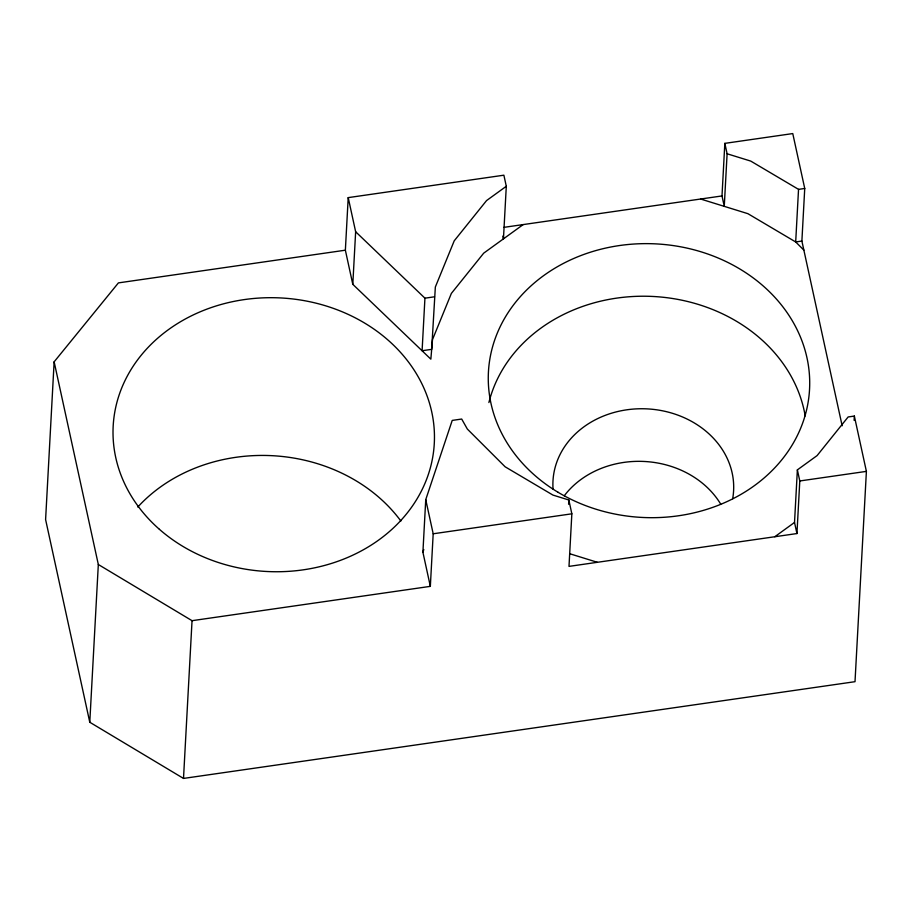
<?xml version="1.0" encoding="UTF-8"?>
<svg xmlns="http://www.w3.org/2000/svg" width="912" height="912" viewBox="0 0 912 912"><rect width="100%" height="100%" fill="white"/><g stroke="black" fill="none" stroke-linecap="round" stroke-linejoin="round"><path stroke-width="1.37" d="M54.139 361.825L45.6 519.566L89.775 722.247L183.506 778.426L855.011 681.686L866.4 471.379L854.35 416.066L848.137 416.966L817.118 455.578L797.373 469.874L794.523 522.451L796.94 533.554L568.997 566.386L571.847 513.809L568.837 500.004L552.911 495.068L505.134 466.796L467.354 429.062L461.689 419.041L452.227 420.409L425.744 499.651L422.906 552.239L430.339 586.359L192.044 620.684L98.325 564.505L54.139 361.825L118.412 282.891L345.363 250.196L348.213 197.619L503.88 175.195L506.297 186.287L503.447 238.864L502.843 236.094M89.775 722.247L98.325 564.505M183.506 778.426L192.044 620.684M523.192 224.58L483.702 253.16L451.372 293.402L432.505 339.595L430.852 359.168L352.796 284.316L355.646 231.739L348.213 197.619M355.646 231.739L424.935 298.178L422.096 350.732L431.684 349.353L435.343 287.018L454.222 240.825L486.552 200.583L506.297 186.287M430.339 586.359L433.189 533.782L425.744 499.651M568.609 504.268L568.837 500.004M724.835 143.366L727.103 153.775L724.265 206.351L721.996 195.943L724.835 143.366L792.767 133.574L804.737 188.476L801.887 241.053L842.152 425.779M727.103 153.775L750.758 161.093L798.536 189.365L795.686 241.954L803.86 250.116M796.94 533.554L799.79 480.966L797.373 469.874M854.111 420.318L854.35 416.066M422.906 552.239L423.795 549.548M774.778 536.746L794.523 522.451M503.8 227.373L721.996 195.943M798.536 189.365L804.737 188.476M801.887 241.053L795.686 241.954L747.908 213.682L700.61 199.021M424.935 298.178L434.522 296.799M433.189 533.782L571.847 513.809M799.79 480.966L866.4 471.379M569.909 553.789L597.36 562.294M345.363 250.196L352.796 284.316M553.048 489.071A90.448 77.03 3.1 0 1 647.383 408.895A90.448 77.03 3.1 0 1 732.678 498.67M137.792 507.038A160.786 136.948 3.1 0 1 400.87 521.026M488.889 402.557A160.786 136.948 3.1 0 1 651.293 296.389A160.786 136.948 3.1 0 1 805.193 415.906M564.289 495.74A90.448 77.03 3.1 0 1 720.719 504.142M159.406 529.313A160.786 136.948 3.1 0 0 428.731 473.271A160.786 136.948 3.1 0 0 233.073 301.564A160.786 136.948 3.1 0 0 159.406 529.313M558.087 492.298A160.786 136.948 3.1 0 0 809.229 393.642A160.786 136.948 3.1 0 0 579.644 256.033A160.786 136.948 3.1 0 0 558.087 492.298"/></g></svg>
